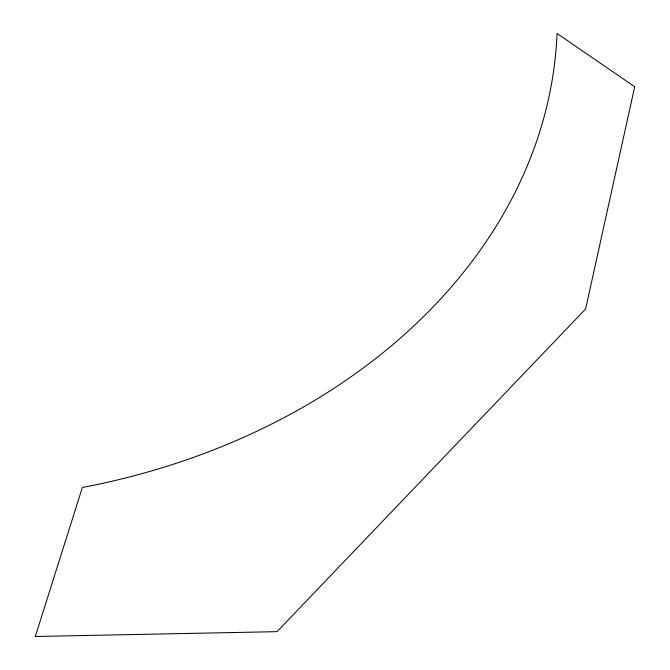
<?xml version="1.0" encoding="UTF-8"?>
<svg xmlns="http://www.w3.org/2000/svg" width="670" height="670" viewBox="0 0 670 670"><rect width="100%" height="100%" fill="white"/><g stroke="black" fill="none" stroke-linecap="round" stroke-linejoin="round"><path stroke-width="1" d="M634.699 86.74L585.597 308.996L277.045 631.659L35.301 636.5L82.368 487.458A607.054 472.308 -2.4 0 0 557.046 33.5L634.699 86.74"/></g></svg>
